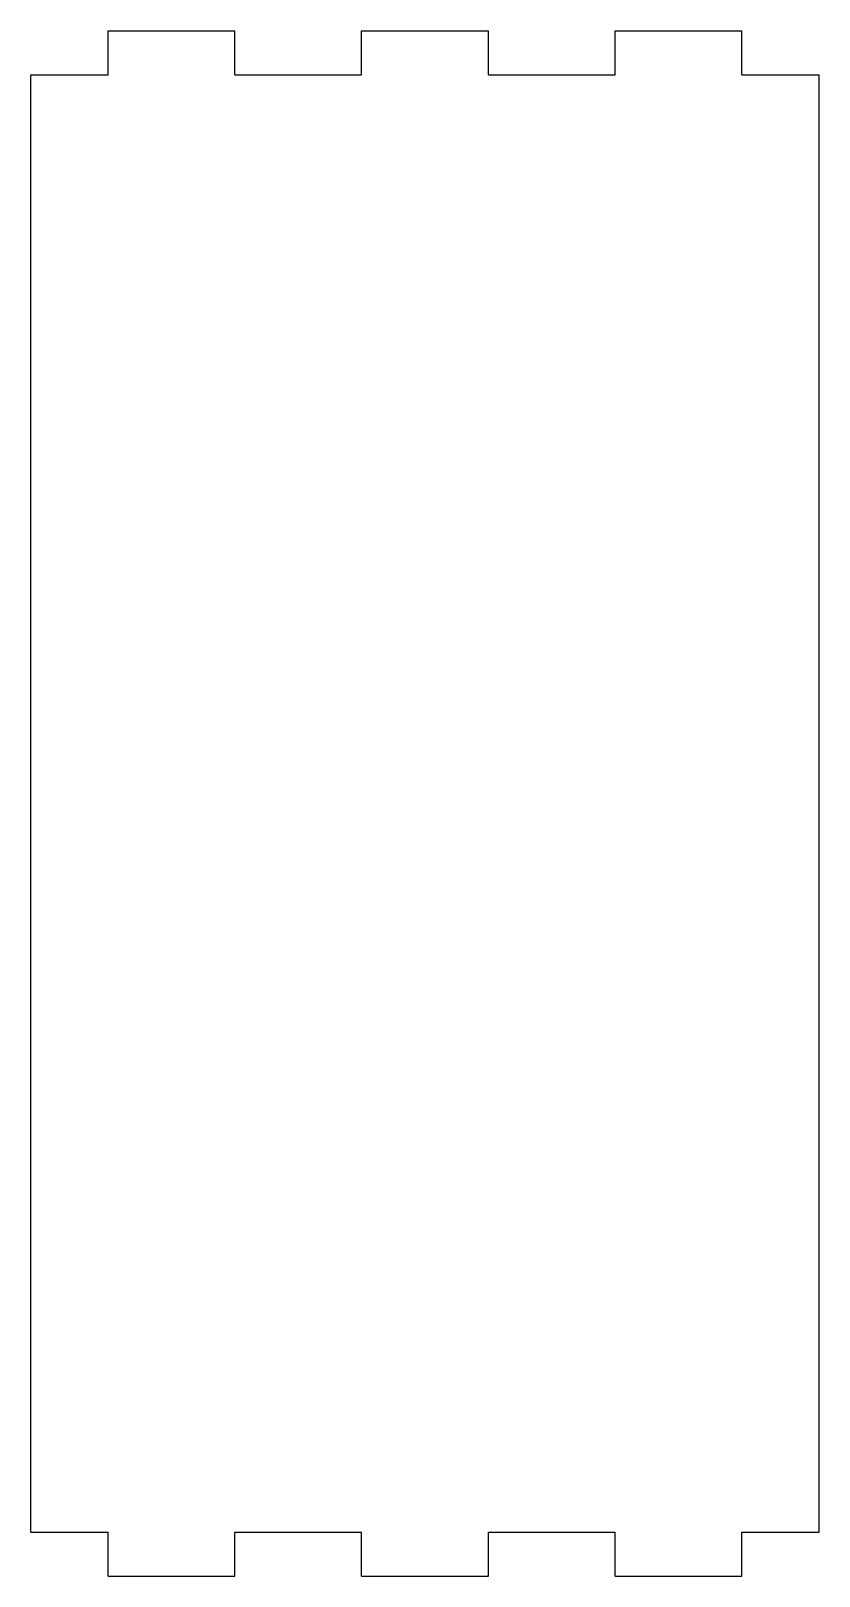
# Model space of a CAD drawing. Extents: x 1 to 101, y -189 to 6.
import ezdxf

# ---------------------------------------------------------------- set-up
doc = ezdxf.new("R2010")
doc.units = 0
doc.header["$MEASUREMENT"] = 0
doc.layers.add('VISIBLE', color=7, linetype='CONTINUOUS')

msp = doc.modelspace()

# ---------------------------------------------------------------- linework, layer by layer
at = {"layer": 'VISIBLE'}
for p, q in [((10.78, 5.56), (26.78, 5.56)), ((10.78, 0), (10.78, 5.56)), ((26.78, 0), (26.78, 5.56)), ((42.78, 5.56), (58.78, 5.56)), ((42.78, 0), (42.78, 5.56)), ((58.78, 0), (58.78, 5.56)), ((74.78, 5.56), (90.78, 5.56)), ((74.78, 0), (74.78, 5.56)), ((90.78, 0), (90.78, 5.56)), ((1.02, 0), (10.78, 0)), ((1.02, -183.88), (1.02, 0)), ((26.78, 0), (42.78, 0)), ((58.78, 0), (74.78, 0)), ((90.78, 0), (100.54, 0)), ((100.54, -183.88), (100.54, 0)), ((1.02, -183.88), (10.78, -183.88)), ((10.78, -189.44), (10.78, -183.88)), ((26.78, -189.44), (26.78, -183.88)), ((26.78, -183.88), (42.78, -183.88)), ((42.78, -189.44), (42.78, -183.88)), ((58.78, -189.44), (58.78, -183.88)), ((58.78, -183.88), (74.78, -183.88)), ((74.78, -189.44), (74.78, -183.88)), ((90.78, -189.44), (90.78, -183.88)), ((90.78, -183.88), (100.54, -183.88)), ((10.78, -189.44), (26.78, -189.44)), ((42.78, -189.44), (58.78, -189.44)), ((74.78, -189.44), (90.78, -189.44))]:
    msp.add_line(p, q, dxfattribs=at)

doc.saveas('drawing.dxf')
